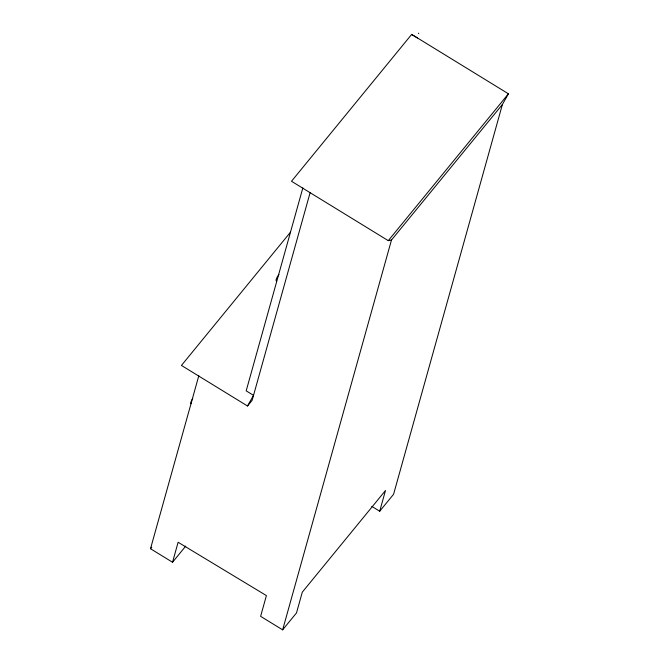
<?xml version="1.0" encoding="UTF-8"?>
<svg xmlns="http://www.w3.org/2000/svg" width="663" height="663" viewBox="0 0 663 663"><rect width="100%" height="100%" fill="white"/><g stroke="black" fill="none" stroke-linecap="round" stroke-linejoin="round"><path stroke-width="0.99" d="M185.773 546.072L172.537 562.249L150.509 548.732L198.809 375.764M172.537 562.249L178.115 542.259L266.41 595.589L260.617 616.333L282.645 629.85L296.51 612.902L302.295 592.167L385.493 490.496L379.708 511.231L371.777 506.366M302.842 187.919L246.188 390.847L253.531 395.355L247.506 405.996L181.447 365.437L290.518 232.149M310.185 192.427L252.131 400.353L247.506 405.996M282.645 629.85L391.485 240.014L502.413 104.456L508.43 93.806L411.673 34.401L291.505 181.264L388.261 240.661L391.485 240.014M502.413 104.456L393.573 494.291L379.708 511.231M418.477 33.622L418.751 33.15M417.458 37.948L411.607 34.493M388.261 240.661L508.43 93.806M150.509 548.732L151.777 547.19M191.267 403.734A6.083 1.691 -53.1 0 1 192.767 398.529M276.529 281.021A6.083 1.691 -53.1 0 1 278.966 274.54"/></g></svg>
